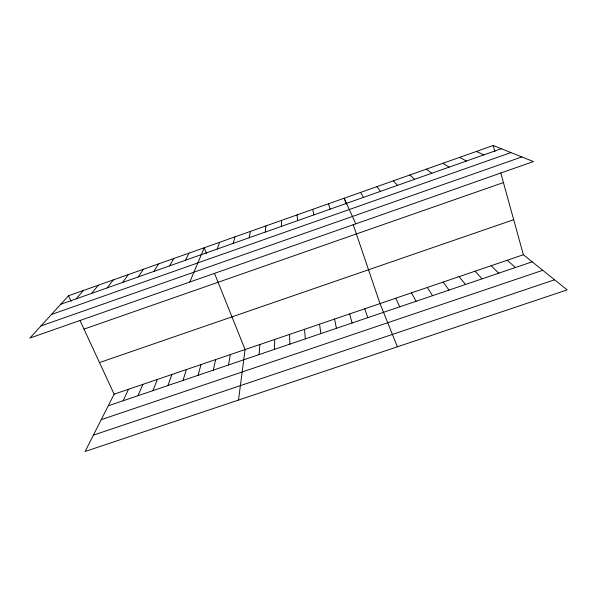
<?xml version="1.0" encoding="UTF-8"?>
<svg xmlns="http://www.w3.org/2000/svg" width="597" height="597" viewBox="0 0 597 597"><rect width="100%" height="100%" fill="white"/><g stroke="black" fill="none" stroke-linecap="round" stroke-linejoin="round"><path stroke-width="0.9" d="M281.418 226.36L281.463 220.412M274.433 349.372L274.717 339.462M259.061 354.588L259.874 344.521M265.284 232.054L265.904 225.92M238.501 400.072L245.083 349.558L214.487 273.307M228.487 364.976L230.338 354.581M249.203 237.733L250.404 231.405M213.278 370.14L215.644 359.588M198.114 375.289L201.002 364.58M233.188 243.389L234.957 236.867M183.01 380.416L186.406 369.55M217.226 249.031L219.569 242.315M167.958 385.528L171.854 374.506M152.951 390.625L157.354 379.446M189.801 282.015L204.226 247.74L206.555 253.546M137.997 395.707L142.899 384.371M123.101 400.766L128.497 389.281M185.473 260.24L188.943 253.15M523.375 254.74L114.139 394.169L85.11 451.496L567.15 289.881L523.375 254.74L500.771 172.958M169.682 265.814L173.705 258.538M153.951 271.374L158.526 263.911M138.273 276.911L143.399 269.262M122.654 282.426L128.318 274.598M107.087 287.926L113.296 279.918M91.58 293.403L98.326 285.217M76.125 298.858L83.401 290.493M68.528 295.754L29.85 338.081L533.434 161.571L493.189 145.504L68.528 295.754L71.133 301.366M60.722 304.298L501.249 148.72M51.402 314.5L510.92 152.578M40.947 325.94L521.815 156.929M83.99 329.119L503.435 182.578M99.49 362.566L513.696 219.703M108.251 405.811L532.203 261.822M101.236 419.654L542.748 270.292M93.393 435.138L554.583 279.792M476.391 151.444L483.801 154.884M459.66 157.369L466.414 161.026M442.989 163.265L449.093 167.145M426.377 169.145L431.84 173.234M507.219 260.24L515.442 267.516M409.826 174.996L414.654 179.309M491.122 265.725L498.741 273.187M393.333 180.831L397.527 185.354M475.078 271.195L482.1 278.844M459.093 276.642L465.518 284.47M376.908 186.645L380.468 191.376M443.168 282.068L448.996 290.082M427.295 287.478L432.541 295.672M360.536 192.435L363.476 197.376M411.475 292.866L416.139 301.239M395.714 298.231L399.796 306.791M79.976 320.455L114.139 394.169M355.775 223.845L344.223 198.211L346.267 204.219M397.386 346.797L380.005 303.589L353.215 224.681M364.812 308.761L367.767 317.671M328.454 203.786L330.171 209.137M493.189 145.504L494.913 151.742M349.67 313.925L352.081 322.999M312.731 209.353L313.865 214.898M334.574 319.067L336.439 328.313M319.537 324.193L320.858 333.604M297.067 214.89L297.612 220.636M304.545 329.298L305.328 338.872M289.605 334.387L289.851 344.133"/></g></svg>
